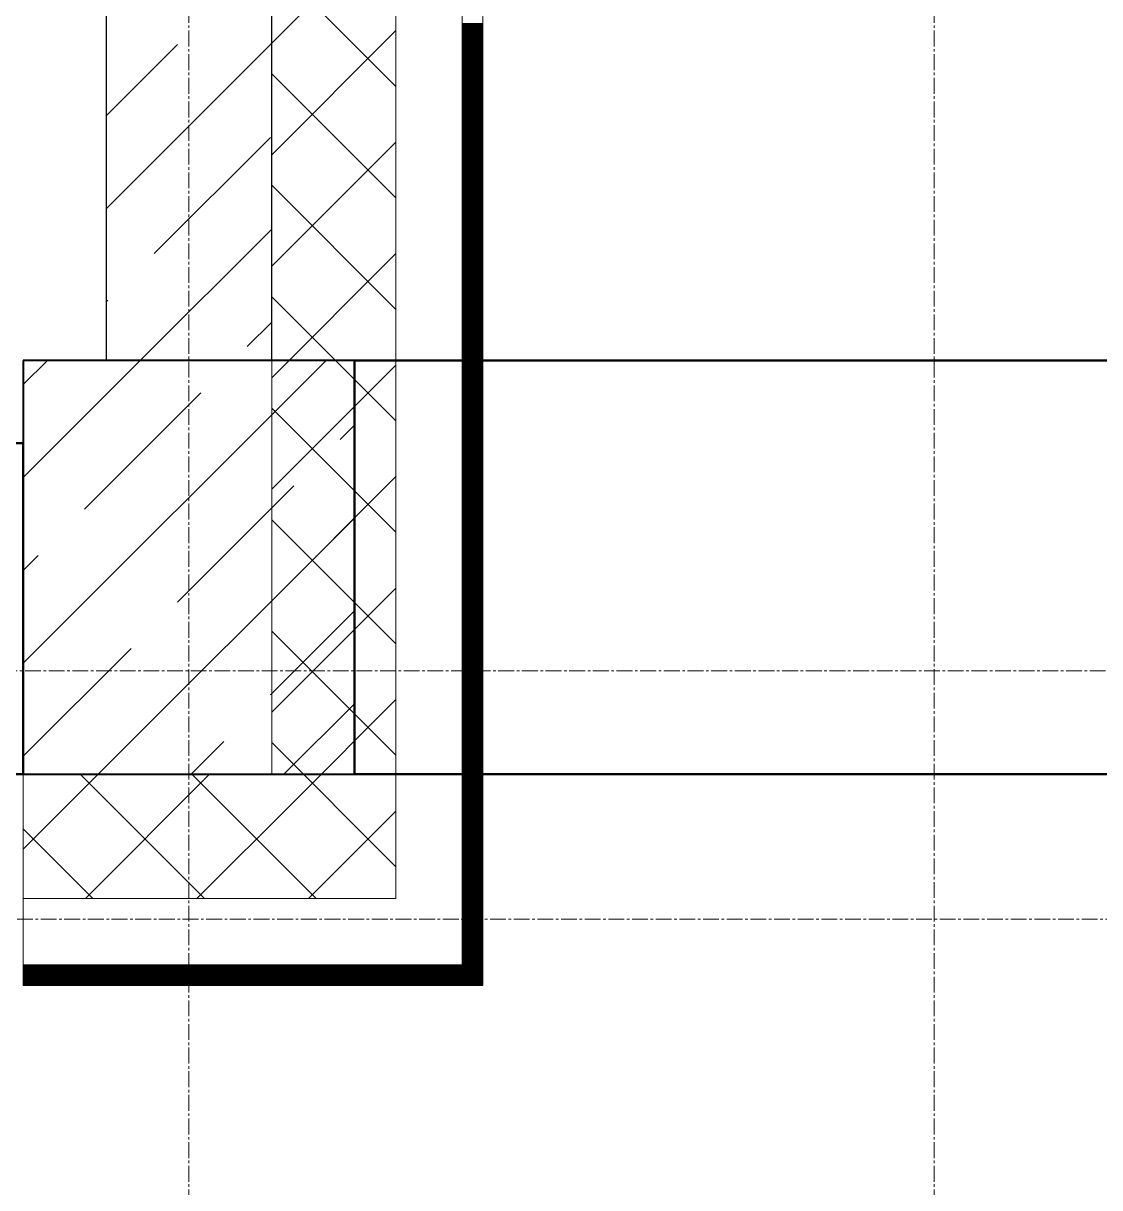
# Model space of a CAD drawing. Header units: millimetres. Extents: x -24360 to 609566, y -391049 to 148426.
# Drawn here: x 27400 to 28700, y 68076 to 69482 of the extents above; entities that cross this region are included whole.
import ezdxf

# ---------------------------------------------------------------- set-up
doc = ezdxf.new("R2010")
doc.units = ezdxf.units.MM
doc.linetypes.add('CENTER2', pattern=[28.575, 19.05, -3.175, 3.175, -3.175])
doc.linetypes.add('HIDDEN2', pattern=[4.7625, 3.175, -1.5875])
for name, color, linetype, lineweight in [('АР_Колонны', 70, 'Continuous', 30), ('АР_Стены ЖБ', 7, 'Continuous', 30), ('АР_Тонкая', 254, 'Continuous', 5), ('АР_Утеплитель', 31, 'Continuous', 0), ('АР_Штриховка', 8, 'Continuous', 0)]:
    doc.layers.add(name, color=color, linetype=linetype, lineweight=lineweight)
doc.layers.add('АР_Оси_РД_100', color=7, linetype='Continuous', lineweight=0, true_color=0x525252)
doc.layers.add('РД_Оси_100', color=7, linetype='Continuous', lineweight=0, true_color=0x525252)
doc.layers.add('КР_Балки-0.5', color=60, linetype='Continuous', lineweight=50, plot=False)

# ---------------------------------------------------------------- blocks, each defined once
blk = doc.blocks.new('СОШ_2200_АР_ОСИ_М100_28.05.24')
at = {"layer": 'АР_Оси_РД_100', "linetype": 'CENTER2'}
blk.add_line((27600, -6155), (27600, 139938.679), dxfattribs=at)
for points in [[(28500, -6155), (28500, 139938.679)], [(95715.503, 68700), (-5454.958, 68700), (-5954.958, 68850)], [(78274.959, 68400), (-5454.958, 68400), (-5954.958, 68250)]]:
    blk.add_lwpolyline(points, dxfattribs=at)

msp = doc.modelspace()

# ---------------------------------------------------------------- linework, layer by layer
at = {"layer": 'АР_Колонны', "color": 18, "linetype": 'HIDDEN2', "lineweight": 25, "true_color": 0x000000}
for p, q in [((27400, 69075), (27800, 69075)), ((27400, 68575), (27400, 69075)), ((27800, 69075), (27800, 68575)), ((27800, 68575), (27400, 68575))]:
    msp.add_line(p, q, dxfattribs=at)
at = {"layer": 'АР_Колонны', "color": 18, "linetype": 'Continuous', "lineweight": 30, "true_color": 0x000000}
for p, q in [((27800, 69075), (27400, 69075)), ((27400, 69075), (27400, 68575)), ((27800, 68575), (27800, 69075)), ((27400, 68575), (27800, 68575))]:
    msp.add_line(p, q, dxfattribs=at)
at = {"layer": 'АР_Стены ЖБ', "color": 18, "linetype": 'Continuous', "lineweight": 30, "true_color": 0x000000}
for p, q in [((27500, 72700), (27500, 69075)), ((27700, 69075), (27700, 72700)), ((27500, 69075), (27700, 69075))]:
    msp.add_line(p, q, dxfattribs=at)
at = {"layer": 'АР_Стены ЖБ', "color": 18, "linetype": 'Continuous', "lineweight": 40, "true_color": 0x000000}
for p, q in [((27800, 69075), (27400, 69075)), ((27400, 69075), (27400, 68575)), ((27800, 68575), (27800, 69075)), ((27400, 68575), (27800, 68575))]:
    msp.add_line(p, q, dxfattribs=at)
at = {"layer": 'АР_Тонкая', "color": 18, "linetype": 'Continuous', "lineweight": 5, "true_color": 0x000000}
for p, q in [((27850, 70950), (27850, 68425)), ((27930, 68345), (27930, 70870)), ((27930, 70870), (27930, 68345)), ((27955, 68320), (27955, 70845)), ((27850, 68425), (27400, 68425)), ((27400, 68425), (27400, 68345)), ((27400, 68345), (27930, 68345)), ((27930, 68345), (27400, 68345)), ((27400, 68345), (27400, 68320)), ((27400, 68320), (27955, 68320))]:
    msp.add_line(p, q, dxfattribs=at)
at = {"layer": 'АР_Утеплитель', "color": 18, "linetype": 'Continuous', "lineweight": 0, "true_color": 0x000000}
for p, q in [((27700, 71100), (27700, 68575)), ((27850, 68425), (27850, 70950)), ((27700, 68575), (27400, 68575)), ((27400, 68575), (27400, 68425)), ((27400, 68425), (27850, 68425))]:
    msp.add_line(p, q, dxfattribs=at)
at = {"layer": 'АР_Штриховка', "color": 18, "linetype": 'Continuous', "lineweight": 0, "true_color": 0x000000}
for p, q in [((27700, 69458.191), (27850, 69608.191)), ((27850, 69406.174), (27700, 69556.174)), ((27930, 69482), (27955, 69482)), ((27930, 69481), (27955, 69481)), ((27700, 69323.487), (27850, 69473.487)), ((27930, 69480), (27955, 69480)), ((27930, 69479), (27955, 69479)), ((27930, 69478), (27955, 69478)), ((27930, 69477), (27955, 69477)), ((27930, 69476), (27955, 69476)), ((27930, 69475), (27955, 69475)), ((27930, 69474), (27955, 69474)), ((27930, 69473), (27955, 69473)), ((27930, 69472), (27955, 69472)), ((27930, 69471), (27955, 69471)), ((27930, 69470), (27955, 69470)), ((27930, 69469), (27955, 69469)), ((27930, 69468), (27955, 69468)), ((27930, 69467), (27955, 69467)), ((27930, 69466), (27955, 69466)), ((27930, 69465), (27955, 69465)), ((27930, 69464), (27955, 69464)), ((27930, 69463), (27955, 69463)), ((27930, 69462), (27955, 69462)), ((27930, 69461), (27955, 69461)), ((27930, 69460), (27955, 69460)), ((27930, 69459), (27955, 69459)), ((27930, 69458), (27955, 69458)), ((27930, 69457), (27955, 69457)), ((27930, 69456), (27955, 69456)), ((27930, 69455), (27955, 69455)), ((27930, 69454), (27955, 69454)), ((27930, 69453), (27955, 69453)), ((27930, 69452), (27955, 69452)), ((27930, 69451), (27955, 69451)), ((27930, 69450), (27955, 69450)), ((27930, 69449), (27955, 69449)), ((27930, 69448), (27955, 69448)), ((27930, 69447), (27955, 69447)), ((27930, 69446), (27955, 69446)), ((27930, 69445), (27955, 69445)), ((27930, 69444), (27955, 69444)), ((27930, 69443), (27955, 69443)), ((27930, 69442), (27955, 69442)), ((27930, 69441), (27955, 69441)), ((27930, 69440), (27955, 69440)), ((27930, 69439), (27955, 69439)), ((27930, 69438), (27955, 69438)), ((27930, 69437), (27955, 69437)), ((27930, 69436), (27955, 69436)), ((27930, 69435), (27955, 69435)), ((27930, 69434), (27955, 69434)), ((27930, 69433), (27955, 69433)), ((27930, 69432), (27955, 69432)), ((27930, 69431), (27955, 69431)), ((27930, 69430), (27955, 69430)), ((27930, 69429), (27955, 69429)), ((27930, 69428), (27955, 69428)), ((27930, 69427), (27955, 69427)), ((27930, 69426), (27955, 69426)), ((27930, 69425), (27955, 69425)), ((27850, 69271.47), (27700, 69421.47)), ((27930, 69424), (27955, 69424)), ((27930, 69423), (27955, 69423)), ((27930, 69422), (27955, 69422)), ((27930, 69421), (27955, 69421)), ((27930, 69420), (27955, 69420)), ((27930, 69419), (27955, 69419)), ((27930, 69418), (27955, 69418)), ((27930, 69417), (27955, 69417)), ((27930, 69416), (27955, 69416)), ((27930, 69415), (27955, 69415)), ((27930, 69414), (27955, 69414)), ((27930, 69413), (27955, 69413)), ((27930, 69412), (27955, 69412)), ((27930, 69411), (27955, 69411)), ((27930, 69410), (27955, 69410)), ((27930, 69409), (27955, 69409)), ((27930, 69408), (27955, 69408)), ((27930, 69407), (27955, 69407)), ((27930, 69406), (27955, 69406)), ((27930, 69405), (27955, 69405)), ((27930, 69404), (27955, 69404)), ((27930, 69403), (27955, 69403)), ((27930, 69402), (27955, 69402)), ((27930, 69401), (27955, 69401)), ((27930, 69400), (27955, 69400)), ((27930, 69399), (27955, 69399)), ((27930, 69398), (27955, 69398)), ((27930, 69397), (27955, 69397)), ((27930, 69396), (27955, 69396)), ((27930, 69395), (27955, 69395)), ((27930, 69394), (27955, 69394)), ((27930, 69393), (27955, 69393)), ((27930, 69392), (27955, 69392)), ((27930, 69391), (27955, 69391)), ((27930, 69390), (27955, 69390)), ((27930, 69389), (27955, 69389)), ((27930, 69388), (27955, 69388)), ((27930, 69387), (27955, 69387)), ((27930, 69386), (27955, 69386)), ((27930, 69385), (27955, 69385)), ((27930, 69384), (27955, 69384)), ((27930, 69383), (27955, 69383)), ((27930, 69382), (27955, 69382)), ((27930, 69381), (27955, 69381)), ((27930, 69380), (27955, 69380)), ((27930, 69379), (27955, 69379)), ((27930, 69378), (27955, 69378)), ((27930, 69377), (27955, 69377)), ((27930, 69376), (27955, 69376)), ((27930, 69375), (27955, 69375)), ((27930, 69374), (27955, 69374)), ((27930, 69373), (27955, 69373)), ((27930, 69372), (27955, 69372)), ((27930, 69371), (27955, 69371)), ((27930, 69370), (27955, 69370)), ((27930, 69369), (27955, 69369)), ((27930, 69368), (27955, 69368)), ((27930, 69367), (27955, 69367)), ((27930, 69366), (27955, 69366)), ((27930, 69365), (27955, 69365)), ((27930, 69364), (27955, 69364)), ((27930, 69363), (27955, 69363)), ((27930, 69362), (27955, 69362)), ((27930, 69361), (27955, 69361)), ((27930, 69360), (27955, 69360)), ((27930, 69359), (27955, 69359)), ((27930, 69358), (27955, 69358)), ((27930, 69357), (27955, 69357)), ((27930, 69356), (27955, 69356)), ((27930, 69355), (27955, 69355)), ((27930, 69354), (27955, 69354)), ((27930, 69353), (27955, 69353)), ((27930, 69352), (27955, 69352)), ((27930, 69351), (27955, 69351)), ((27930, 69350), (27955, 69350)), ((27930, 69349), (27955, 69349)), ((27930, 69348), (27955, 69348)), ((27930, 69347), (27955, 69347)), ((27930, 69346), (27955, 69346)), ((27930, 69345), (27955, 69345)), ((27930, 69344), (27955, 69344)), ((27930, 69343), (27955, 69343)), ((27930, 69342), (27955, 69342)), ((27930, 69341), (27955, 69341)), ((27930, 69340), (27955, 69340)), ((27700, 69188.783), (27850, 69338.783)), ((27930, 69339), (27955, 69339)), ((27930, 69338), (27955, 69338)), ((27930, 69337), (27955, 69337)), ((27930, 69336), (27955, 69336)), ((27930, 69335), (27955, 69335)), ((27930, 69334), (27955, 69334)), ((27930, 69333), (27955, 69333)), ((27930, 69332), (27955, 69332)), ((27930, 69331), (27955, 69331)), ((27930, 69330), (27955, 69330)), ((27930, 69329), (27955, 69329)), ((27930, 69328), (27955, 69328)), ((27930, 69327), (27955, 69327)), ((27930, 69326), (27955, 69326)), ((27930, 69325), (27955, 69325)), ((27930, 69324), (27955, 69324)), ((27930, 69323), (27955, 69323)), ((27930, 69322), (27955, 69322)), ((27930, 69321), (27955, 69321)), ((27930, 69320), (27955, 69320)), ((27930, 69319), (27955, 69319)), ((27930, 69318), (27955, 69318)), ((27930, 69317), (27955, 69317)), ((27930, 69316), (27955, 69316)), ((27930, 69315), (27955, 69315)), ((27930, 69314), (27955, 69314)), ((27930, 69313), (27955, 69313)), ((27930, 69312), (27955, 69312)), ((27930, 69311), (27955, 69311)), ((27930, 69310), (27955, 69310)), ((27930, 69309), (27955, 69309)), ((27930, 69308), (27955, 69308)), ((27930, 69307), (27955, 69307)), ((27930, 69306), (27955, 69306)), ((27930, 69305), (27955, 69305)), ((27930, 69304), (27955, 69304)), ((27930, 69303), (27955, 69303)), ((27930, 69302), (27955, 69302)), ((27930, 69301), (27955, 69301)), ((27930, 69300), (27955, 69300)), ((27930, 69299), (27955, 69299)), ((27930, 69298), (27955, 69298)), ((27850, 69136.766), (27700, 69286.766)), ((27930, 69297), (27955, 69297)), ((27930, 69296), (27955, 69296)), ((27930, 69295), (27955, 69295)), ((27930, 69294), (27955, 69294)), ((27930, 69293), (27955, 69293)), ((27930, 69292), (27955, 69292)), ((27930, 69291), (27955, 69291)), ((27930, 69290), (27955, 69290)), ((27930, 69289), (27955, 69289)), ((27930, 69288), (27955, 69288)), ((27930, 69287), (27955, 69287)), ((27930, 69286), (27955, 69286)), ((27930, 69285), (27955, 69285)), ((27930, 69284), (27955, 69284)), ((27930, 69283), (27955, 69283)), ((27930, 69282), (27955, 69282)), ((27930, 69281), (27955, 69281)), ((27930, 69280), (27955, 69280)), ((27930, 69279), (27955, 69279)), ((27930, 69278), (27955, 69278)), ((27930, 69277), (27955, 69277)), ((27930, 69276), (27955, 69276)), ((27930, 69275), (27955, 69275)), ((27930, 69274), (27955, 69274)), ((27930, 69273), (27955, 69273)), ((27930, 69272), (27955, 69272)), ((27930, 69271), (27955, 69271)), ((27930, 69270), (27955, 69270)), ((27930, 69269), (27955, 69269)), ((27930, 69268), (27955, 69268)), ((27930, 69267), (27955, 69267)), ((27930, 69266), (27955, 69266)), ((27930, 69265), (27955, 69265)), ((27930, 69264), (27955, 69264)), ((27930, 69263), (27955, 69263)), ((27930, 69262), (27955, 69262)), ((27930, 69261), (27955, 69261)), ((27930, 69260), (27955, 69260)), ((27930, 69259), (27955, 69259)), ((27930, 69258), (27955, 69258)), ((27930, 69257), (27955, 69257)), ((27930, 69256), (27955, 69256)), ((27930, 69255), (27955, 69255)), ((27930, 69254), (27955, 69254)), ((27930, 69253), (27955, 69253)), ((27930, 69252), (27955, 69252)), ((27930, 69251), (27955, 69251)), ((27930, 69250), (27955, 69250)), ((27930, 69249), (27955, 69249)), ((27930, 69248), (27955, 69248)), ((27930, 69247), (27955, 69247)), ((27930, 69246), (27955, 69246)), ((27930, 69245), (27955, 69245)), ((27930, 69244), (27955, 69244)), ((27930, 69243), (27955, 69243)), ((27930, 69242), (27955, 69242)), ((27930, 69241), (27955, 69241)), ((27930, 69240), (27955, 69240)), ((27930, 69239), (27955, 69239)), ((27930, 69238), (27955, 69238)), ((27930, 69237), (27955, 69237)), ((27930, 69236), (27955, 69236)), ((27930, 69235), (27955, 69235)), ((27930, 69234), (27955, 69234)), ((27930, 69233), (27955, 69233)), ((27930, 69232), (27955, 69232)), ((27930, 69231), (27955, 69231)), ((27930, 69230), (27955, 69230)), ((27930, 69229), (27955, 69229)), ((27930, 69228), (27955, 69228)), ((27930, 69227), (27955, 69227)), ((27930, 69226), (27955, 69226)), ((27930, 69225), (27955, 69225)), ((27930, 69224), (27955, 69224)), ((27930, 69223), (27955, 69223)), ((27930, 69222), (27955, 69222)), ((27930, 69221), (27955, 69221)), ((27930, 69220), (27955, 69220)), ((27930, 69219), (27955, 69219)), ((27930, 69218), (27955, 69218)), ((27930, 69217), (27955, 69217)), ((27930, 69216), (27955, 69216)), ((27930, 69215), (27955, 69215)), ((27930, 69214), (27955, 69214)), ((27700, 69054.079), (27850, 69204.079)), ((27930, 69213), (27955, 69213)), ((27930, 69212), (27955, 69212)), ((27930, 69211), (27955, 69211)), ((27930, 69210), (27955, 69210)), ((27930, 69209), (27955, 69209)), ((27930, 69208), (27955, 69208)), ((27930, 69207), (27955, 69207)), ((27930, 69206), (27955, 69206)), ((27930, 69205), (27955, 69205)), ((27930, 69204), (27955, 69204)), ((27930, 69203), (27955, 69203)), ((27930, 69202), (27955, 69202)), ((27930, 69201), (27955, 69201)), ((27930, 69200), (27955, 69200)), ((27930, 69199), (27955, 69199)), ((27930, 69198), (27955, 69198)), ((27930, 69197), (27955, 69197)), ((27930, 69196), (27955, 69196)), ((27930, 69195), (27955, 69195)), ((27930, 69194), (27955, 69194)), ((27930, 69193), (27955, 69193)), ((27930, 69192), (27955, 69192)), ((27930, 69191), (27955, 69191)), ((27930, 69190), (27955, 69190)), ((27930, 69189), (27955, 69189)), ((27930, 69188), (27955, 69188)), ((27930, 69187), (27955, 69187)), ((27930, 69186), (27955, 69186)), ((27930, 69185), (27955, 69185)), ((27930, 69184), (27955, 69184)), ((27930, 69183), (27955, 69183)), ((27930, 69182), (27955, 69182)), ((27930, 69181), (27955, 69181)), ((27930, 69180), (27955, 69180)), ((27930, 69179), (27955, 69179)), ((27930, 69178), (27955, 69178)), ((27930, 69177), (27955, 69177)), ((27930, 69176), (27955, 69176)), ((27930, 69175), (27955, 69175)), ((27930, 69174), (27955, 69174)), ((27930, 69173), (27955, 69173)), ((27930, 69172), (27955, 69172)), ((27930, 69171), (27955, 69171)), ((27930, 69170), (27955, 69170)), ((27930, 69169), (27955, 69169)), ((27930, 69168), (27955, 69168)), ((27930, 69167), (27955, 69167)), ((27930, 69166), (27955, 69166)), ((27930, 69165), (27955, 69165)), ((27930, 69164), (27955, 69164)), ((27930, 69163), (27955, 69163)), ((27930, 69162), (27955, 69162)), ((27930, 69161), (27955, 69161)), ((27930, 69160), (27955, 69160)), ((27930, 69159), (27955, 69159)), ((27930, 69158), (27955, 69158)), ((27850, 69002.062), (27700, 69152.062)), ((27930, 69157), (27955, 69157)), ((27930, 69156), (27955, 69156)), ((27930, 69155), (27955, 69155)), ((27930, 69154), (27955, 69154)), ((27930, 69153), (27955, 69153)), ((27930, 69152), (27955, 69152)), ((27930, 69151), (27955, 69151)), ((27930, 69150), (27955, 69150)), ((27930, 69149), (27955, 69149)), ((27930, 69148), (27955, 69148)), ((27930, 69147), (27955, 69147)), ((27930, 69146), (27955, 69146)), ((27930, 69145), (27955, 69145)), ((27930, 69144), (27955, 69144)), ((27930, 69143), (27955, 69143)), ((27930, 69142), (27955, 69142)), ((27930, 69141), (27955, 69141)), ((27930, 69140), (27955, 69140)), ((27930, 69139), (27955, 69139)), ((27930, 69138), (27955, 69138)), ((27930, 69137), (27955, 69137)), ((27930, 69136), (27955, 69136)), ((27930, 69135), (27955, 69135)), ((27930, 69134), (27955, 69134)), ((27930, 69133), (27955, 69133)), ((27930, 69132), (27955, 69132)), ((27930, 69131), (27955, 69131)), ((27930, 69130), (27955, 69130)), ((27930, 69129), (27955, 69129)), ((27930, 69128), (27955, 69128)), ((27930, 69127), (27955, 69127)), ((27930, 69126), (27955, 69126)), ((27930, 69125), (27955, 69125)), ((27930, 69124), (27955, 69124)), ((27930, 69123), (27955, 69123)), ((27930, 69122), (27955, 69122)), ((27930, 69121), (27955, 69121)), ((27930, 69120), (27955, 69120)), ((27930, 69119), (27955, 69119)), ((27930, 69118), (27955, 69118)), ((27930, 69117), (27955, 69117)), ((27930, 69116), (27955, 69116)), ((27930, 69115), (27955, 69115)), ((27930, 69114), (27955, 69114)), ((27930, 69113), (27955, 69113)), ((27930, 69112), (27955, 69112)), ((27930, 69111), (27955, 69111)), ((27930, 69110), (27955, 69110)), ((27930, 69109), (27955, 69109)), ((27930, 69108), (27955, 69108)), ((27930, 69107), (27955, 69107)), ((27930, 69106), (27955, 69106)), ((27930, 69105), (27955, 69105)), ((27930, 69104), (27955, 69104)), ((27930, 69103), (27955, 69103)), ((27930, 69102), (27955, 69102)), ((27930, 69101), (27955, 69101)), ((27930, 69100), (27955, 69100)), ((27930, 69099), (27955, 69099)), ((27930, 69098), (27955, 69098)), ((27930, 69097), (27955, 69097)), ((27930, 69096), (27955, 69096)), ((27930, 69095), (27955, 69095)), ((27930, 69094), (27955, 69094)), ((27930, 69093), (27955, 69093)), ((27930, 69092), (27955, 69092)), ((27930, 69091), (27955, 69091)), ((27930, 69090), (27955, 69090)), ((27930, 69089), (27955, 69089)), ((27930, 69088), (27955, 69088)), ((27930, 69087), (27955, 69087)), ((27930, 69086), (27955, 69086)), ((27930, 69085), (27955, 69085)), ((27930, 69084), (27955, 69084)), ((27930, 69083), (27955, 69083)), ((27930, 69082), (27955, 69082)), ((27930, 69081), (27955, 69081)), ((27930, 69080), (27955, 69080)), ((27930, 69079), (27955, 69079)), ((27930, 69078), (27955, 69078)), ((27930, 69077), (27955, 69077)), ((27930, 69076), (27955, 69076)), ((27930, 69075), (27955, 69075)), ((27930, 69074), (27955, 69074)), ((27930, 69073), (27955, 69073)), ((27700, 68919.376), (27850, 69069.376)), ((27930, 69072), (27955, 69072)), ((27930, 69071), (27955, 69071)), ((27930, 69070), (27955, 69070)), ((27930, 69069), (27955, 69069)), ((27930, 69068), (27955, 69068)), ((27930, 69067), (27955, 69067)), ((27930, 69066), (27955, 69066)), ((27930, 69065), (27955, 69065)), ((27930, 69064), (27955, 69064)), ((27930, 69063), (27955, 69063)), ((27930, 69062), (27955, 69062)), ((27930, 69061), (27955, 69061)), ((27930, 69060), (27955, 69060)), ((27930, 69059), (27955, 69059)), ((27930, 69058), (27955, 69058)), ((27930, 69057), (27955, 69057)), ((27930, 69056), (27955, 69056)), ((27930, 69055), (27955, 69055)), ((27930, 69054), (27955, 69054)), ((27930, 69053), (27955, 69053)), ((27930, 69052), (27955, 69052)), ((27930, 69051), (27955, 69051)), ((27930, 69050), (27955, 69050)), ((27930, 69049), (27955, 69049)), ((27930, 69048), (27955, 69048)), ((27930, 69047), (27955, 69047)), ((27930, 69046), (27955, 69046)), ((27930, 69045), (27955, 69045)), ((27930, 69044), (27955, 69044)), ((27930, 69043), (27955, 69043)), ((27930, 69042), (27955, 69042)), ((27930, 69041), (27955, 69041)), ((27930, 69040), (27955, 69040)), ((27930, 69039), (27955, 69039)), ((27930, 69038), (27955, 69038)), ((27930, 69037), (27955, 69037)), ((27930, 69036), (27955, 69036)), ((27930, 69035), (27955, 69035)), ((27930, 69034), (27955, 69034)), ((27930, 69033), (27955, 69033)), ((27930, 69032), (27955, 69032)), ((27930, 69031), (27955, 69031)), ((27850, 68867.358), (27700, 69017.358)), ((27930, 69030), (27955, 69030)), ((27930, 69029), (27955, 69029)), ((27930, 69028), (27955, 69028)), ((27930, 69027), (27955, 69027)), ((27930, 69026), (27955, 69026)), ((27930, 69025), (27955, 69025)), ((27930, 69024), (27955, 69024)), ((27930, 69023), (27955, 69023)), ((27930, 69022), (27955, 69022)), ((27930, 69021), (27955, 69021)), ((27930, 69020), (27955, 69020)), ((27930, 69019), (27955, 69019)), ((27930, 69018), (27955, 69018)), ((27930, 69017), (27955, 69017)), ((27930, 69016), (27955, 69016)), ((27930, 69015), (27955, 69015)), ((27930, 69014), (27955, 69014)), ((27930, 69013), (27955, 69013)), ((27930, 69012), (27955, 69012)), ((27930, 69011), (27955, 69011)), ((27930, 69010), (27955, 69010)), ((27930, 69009), (27955, 69009)), ((27930, 69008), (27955, 69008)), ((27930, 69007), (27955, 69007)), ((27930, 69006), (27955, 69006)), ((27930, 69005), (27955, 69005)), ((27930, 69004), (27955, 69004)), ((27930, 69003), (27955, 69003)), ((27930, 69002), (27955, 69002)), ((27930, 69001), (27955, 69001)), ((27930, 69000), (27955, 69000)), ((27930, 68999), (27955, 68999)), ((27930, 68998), (27955, 68998)), ((27930, 68997), (27955, 68997)), ((27930, 68996), (27955, 68996)), ((27930, 68995), (27955, 68995)), ((27930, 68994), (27955, 68994)), ((27930, 68993), (27955, 68993)), ((27930, 68992), (27955, 68992)), ((27930, 68991), (27955, 68991)), ((27930, 68990), (27955, 68990)), ((27930, 68989), (27955, 68989)), ((27930, 68988), (27955, 68988)), ((27930, 68987), (27955, 68987)), ((27930, 68986), (27955, 68986)), ((27930, 68985), (27955, 68985)), ((27930, 68984), (27955, 68984)), ((27930, 68983), (27955, 68983)), ((27930, 68982), (27955, 68982)), ((27930, 68981), (27955, 68981)), ((27930, 68980), (27955, 68980)), ((27930, 68979), (27955, 68979)), ((27930, 68978), (27955, 68978)), ((27930, 68977), (27955, 68977)), ((27930, 68976), (27955, 68976)), ((27930, 68975), (27955, 68975)), ((27930, 68974), (27955, 68974)), ((27930, 68973), (27955, 68973)), ((27930, 68972), (27955, 68972)), ((27930, 68971), (27955, 68971)), ((27930, 68970), (27955, 68970)), ((27930, 68969), (27955, 68969)), ((27930, 68968), (27955, 68968)), ((27930, 68967), (27955, 68967)), ((27930, 68966), (27955, 68966)), ((27930, 68965), (27955, 68965)), ((27930, 68964), (27955, 68964)), ((27930, 68963), (27955, 68963)), ((27930, 68962), (27955, 68962)), ((27930, 68961), (27955, 68961)), ((27930, 68960), (27955, 68960)), ((27930, 68959), (27955, 68959)), ((27930, 68958), (27955, 68958)), ((27930, 68957), (27955, 68957)), ((27930, 68956), (27955, 68956)), ((27930, 68955), (27955, 68955)), ((27930, 68954), (27955, 68954)), ((27930, 68953), (27955, 68953)), ((27930, 68952), (27955, 68952)), ((27930, 68951), (27955, 68951)), ((27930, 68950), (27955, 68950)), ((27930, 68949), (27955, 68949)), ((27930, 68948), (27955, 68948)), ((27930, 68947), (27955, 68947)), ((27700, 68784.672), (27850, 68934.672)), ((27930, 68946), (27955, 68946)), ((27930, 68945), (27955, 68945)), ((27930, 68944), (27955, 68944)), ((27930, 68943), (27955, 68943)), ((27930, 68942), (27955, 68942)), ((27930, 68941), (27955, 68941)), ((27930, 68940), (27955, 68940)), ((27930, 68939), (27955, 68939)), ((27930, 68938), (27955, 68938)), ((27930, 68937), (27955, 68937)), ((27930, 68936), (27955, 68936)), ((27930, 68935), (27955, 68935)), ((27930, 68934), (27955, 68934)), ((27930, 68933), (27955, 68933)), ((27930, 68932), (27955, 68932)), ((27930, 68931), (27955, 68931)), ((27930, 68930), (27955, 68930)), ((27930, 68929), (27955, 68929)), ((27930, 68928), (27955, 68928)), ((27930, 68927), (27955, 68927)), ((27930, 68926), (27955, 68926)), ((27930, 68925), (27955, 68925)), ((27930, 68924), (27955, 68924)), ((27930, 68923), (27955, 68923)), ((27930, 68922), (27955, 68922)), ((27930, 68921), (27955, 68921)), ((27930, 68920), (27955, 68920)), ((27930, 68919), (27955, 68919)), ((27930, 68918), (27955, 68918)), ((27930, 68917), (27955, 68917)), ((27930, 68916), (27955, 68916)), ((27930, 68915), (27955, 68915)), ((27930, 68914), (27955, 68914)), ((27930, 68913), (27955, 68913)), ((27930, 68912), (27955, 68912)), ((27930, 68911), (27955, 68911)), ((27930, 68910), (27955, 68910)), ((27930, 68909), (27955, 68909)), ((27930, 68908), (27955, 68908)), ((27930, 68907), (27955, 68907)), ((27930, 68906), (27955, 68906)), ((27930, 68905), (27955, 68905)), ((27930, 68904), (27955, 68904)), ((27930, 68903), (27955, 68903)), ((27930, 68902), (27955, 68902)), ((27930, 68901), (27955, 68901)), ((27930, 68900), (27955, 68900)), ((27930, 68899), (27955, 68899)), ((27930, 68898), (27955, 68898)), ((27930, 68897), (27955, 68897)), ((27930, 68896), (27955, 68896)), ((27930, 68895), (27955, 68895)), ((27930, 68894), (27955, 68894)), ((27930, 68893), (27955, 68893)), ((27930, 68892), (27955, 68892)), ((27930, 68891), (27955, 68891)), ((27930, 68890), (27955, 68890)), ((27850, 68732.655), (27700, 68882.655)), ((27930, 68889), (27955, 68889)), ((27930, 68888), (27955, 68888)), ((27930, 68887), (27955, 68887)), ((27930, 68886), (27955, 68886)), ((27930, 68885), (27955, 68885)), ((27930, 68884), (27955, 68884)), ((27930, 68883), (27955, 68883)), ((27930, 68882), (27955, 68882)), ((27930, 68881), (27955, 68881)), ((27930, 68880), (27955, 68880)), ((27930, 68879), (27955, 68879)), ((27930, 68878), (27955, 68878)), ((27930, 68877), (27955, 68877)), ((27930, 68876), (27955, 68876)), ((27930, 68875), (27955, 68875)), ((27930, 68874), (27955, 68874)), ((27930, 68873), (27955, 68873)), ((27930, 68872), (27955, 68872)), ((27930, 68871), (27955, 68871)), ((27930, 68870), (27955, 68870)), ((27930, 68869), (27955, 68869)), ((27930, 68868), (27955, 68868)), ((27930, 68867), (27955, 68867)), ((27930, 68866), (27955, 68866)), ((27930, 68865), (27955, 68865)), ((27930, 68864), (27955, 68864)), ((27930, 68863), (27955, 68863)), ((27930, 68862), (27955, 68862)), ((27930, 68861), (27955, 68861)), ((27930, 68860), (27955, 68860)), ((27930, 68859), (27955, 68859)), ((27930, 68858), (27955, 68858)), ((27930, 68857), (27955, 68857)), ((27930, 68856), (27955, 68856)), ((27930, 68855), (27955, 68855)), ((27930, 68854), (27955, 68854)), ((27930, 68853), (27955, 68853)), ((27930, 68852), (27955, 68852)), ((27930, 68851), (27955, 68851)), ((27930, 68850), (27955, 68850)), ((27930, 68849), (27955, 68849)), ((27930, 68848), (27955, 68848)), ((27930, 68847), (27955, 68847)), ((27930, 68846), (27955, 68846)), ((27930, 68845), (27955, 68845)), ((27930, 68844), (27955, 68844)), ((27930, 68843), (27955, 68843)), ((27930, 68842), (27955, 68842)), ((27930, 68841), (27955, 68841)), ((27930, 68840), (27955, 68840)), ((27930, 68839), (27955, 68839)), ((27930, 68838), (27955, 68838)), ((27930, 68837), (27955, 68837)), ((27930, 68836), (27955, 68836)), ((27930, 68835), (27955, 68835)), ((27930, 68834), (27955, 68834)), ((27930, 68833), (27955, 68833)), ((27930, 68832), (27955, 68832)), ((27930, 68831), (27955, 68831)), ((27930, 68830), (27955, 68830)), ((27930, 68829), (27955, 68829)), ((27930, 68828), (27955, 68828)), ((27930, 68827), (27955, 68827)), ((27930, 68826), (27955, 68826)), ((27930, 68825), (27955, 68825)), ((27930, 68824), (27955, 68824)), ((27930, 68823), (27955, 68823)), ((27930, 68822), (27955, 68822)), ((27930, 68821), (27955, 68821)), ((27930, 68820), (27955, 68820)), ((27930, 68819), (27955, 68819)), ((27930, 68818), (27955, 68818)), ((27930, 68817), (27955, 68817)), ((27930, 68816), (27955, 68816)), ((27930, 68815), (27955, 68815)), ((27930, 68814), (27955, 68814)), ((27930, 68813), (27955, 68813)), ((27930, 68812), (27955, 68812)), ((27930, 68811), (27955, 68811)), ((27930, 68810), (27955, 68810)), ((27930, 68809), (27955, 68809)), ((27930, 68808), (27955, 68808)), ((27930, 68807), (27955, 68807)), ((27930, 68806), (27955, 68806)), ((27700, 68649.968), (27850, 68799.968)), ((27930, 68805), (27955, 68805)), ((27930, 68804), (27955, 68804)), ((27930, 68803), (27955, 68803)), ((27930, 68802), (27955, 68802)), ((27930, 68801), (27955, 68801)), ((27930, 68800), (27955, 68800)), ((27930, 68799), (27955, 68799)), ((27930, 68798), (27955, 68798)), ((27930, 68797), (27955, 68797)), ((27930, 68796), (27955, 68796)), ((27930, 68795), (27955, 68795)), ((27930, 68794), (27955, 68794)), ((27930, 68793), (27955, 68793)), ((27930, 68792), (27955, 68792)), ((27930, 68791), (27955, 68791)), ((27930, 68790), (27955, 68790)), ((27930, 68789), (27955, 68789)), ((27930, 68788), (27955, 68788)), ((27930, 68787), (27955, 68787)), ((27930, 68786), (27955, 68786)), ((27930, 68785), (27955, 68785)), ((27930, 68784), (27955, 68784)), ((27930, 68783), (27955, 68783)), ((27930, 68782), (27955, 68782)), ((27930, 68781), (27955, 68781)), ((27930, 68780), (27955, 68780)), ((27930, 68779), (27955, 68779)), ((27930, 68778), (27955, 68778)), ((27930, 68777), (27955, 68777)), ((27930, 68776), (27955, 68776)), ((27930, 68775), (27955, 68775)), ((27930, 68774), (27955, 68774)), ((27930, 68773), (27955, 68773)), ((27930, 68772), (27955, 68772)), ((27930, 68771), (27955, 68771)), ((27930, 68770), (27955, 68770)), ((27930, 68769), (27955, 68769)), ((27930, 68768), (27955, 68768)), ((27930, 68767), (27955, 68767)), ((27930, 68766), (27955, 68766)), ((27930, 68765), (27955, 68765)), ((27930, 68764), (27955, 68764)), ((27930, 68763), (27955, 68763)), ((27930, 68762), (27955, 68762)), ((27930, 68761), (27955, 68761)), ((27930, 68760), (27955, 68760)), ((27930, 68759), (27955, 68759)), ((27930, 68758), (27955, 68758)), ((27930, 68757), (27955, 68757)), ((27930, 68756), (27955, 68756)), ((27930, 68755), (27955, 68755)), ((27930, 68754), (27955, 68754)), ((27930, 68753), (27955, 68753)), ((27930, 68752), (27955, 68752)), ((27930, 68751), (27955, 68751)), ((27930, 68750), (27955, 68750)), ((27850, 68597.951), (27700, 68747.951)), ((27930, 68749), (27955, 68749)), ((27930, 68748), (27955, 68748)), ((27930, 68747), (27955, 68747)), ((27930, 68746), (27955, 68746)), ((27930, 68745), (27955, 68745)), ((27930, 68744), (27955, 68744)), ((27930, 68743), (27955, 68743)), ((27930, 68742), (27955, 68742)), ((27930, 68741), (27955, 68741)), ((27930, 68740), (27955, 68740)), ((27930, 68739), (27955, 68739)), ((27930, 68738), (27955, 68738)), ((27930, 68737), (27955, 68737)), ((27930, 68736), (27955, 68736)), ((27930, 68735), (27955, 68735)), ((27930, 68734), (27955, 68734)), ((27930, 68733), (27955, 68733)), ((27930, 68732), (27955, 68732)), ((27930, 68731), (27955, 68731)), ((27930, 68730), (27955, 68730)), ((27930, 68729), (27955, 68729)), ((27930, 68728), (27955, 68728)), ((27930, 68727), (27955, 68727)), ((27930, 68726), (27955, 68726)), ((27930, 68725), (27955, 68725)), ((27930, 68724), (27955, 68724)), ((27930, 68723), (27955, 68723)), ((27930, 68722), (27955, 68722)), ((27930, 68721), (27955, 68721)), ((27930, 68720), (27955, 68720)), ((27930, 68719), (27955, 68719)), ((27930, 68718), (27955, 68718)), ((27930, 68717), (27955, 68717)), ((27930, 68716), (27955, 68716)), ((27930, 68715), (27955, 68715)), ((27930, 68714), (27955, 68714)), ((27930, 68713), (27955, 68713)), ((27930, 68712), (27955, 68712)), ((27930, 68711), (27955, 68711)), ((27930, 68710), (27955, 68710)), ((27930, 68709), (27955, 68709)), ((27930, 68708), (27955, 68708)), ((27930, 68707), (27955, 68707)), ((27930, 68706), (27955, 68706)), ((27930, 68705), (27955, 68705)), ((27930, 68704), (27955, 68704)), ((27930, 68703), (27955, 68703)), ((27930, 68702), (27955, 68702)), ((27930, 68701), (27955, 68701)), ((27930, 68700), (27955, 68700)), ((27930, 68699), (27955, 68699)), ((27930, 68698), (27955, 68698)), ((27930, 68697), (27955, 68697)), ((27930, 68696), (27955, 68696)), ((27930, 68695), (27955, 68695)), ((27930, 68694), (27955, 68694)), ((27930, 68693), (27955, 68693)), ((27930, 68692), (27955, 68692)), ((27930, 68691), (27955, 68691)), ((27930, 68690), (27955, 68690)), ((27930, 68689), (27955, 68689)), ((27930, 68688), (27955, 68688)), ((27930, 68687), (27955, 68687)), ((27930, 68686), (27955, 68686)), ((27930, 68685), (27955, 68685)), ((27930, 68684), (27955, 68684)), ((27930, 68683), (27955, 68683)), ((27930, 68682), (27955, 68682)), ((27930, 68681), (27955, 68681)), ((27930, 68680), (27955, 68680)), ((27930, 68679), (27955, 68679)), ((27729.868, 68545.132), (27850, 68665.264)), ((27930, 68678), (27955, 68678)), ((27930, 68677), (27955, 68677)), ((27930, 68676), (27955, 68676)), ((27930, 68675), (27955, 68675)), ((27930, 68674), (27955, 68674)), ((27930, 68673), (27955, 68673)), ((27930, 68672), (27955, 68672)), ((27930, 68671), (27955, 68671)), ((27930, 68670), (27955, 68670)), ((27930, 68669), (27955, 68669)), ((27930, 68668), (27955, 68668)), ((27930, 68667), (27955, 68667)), ((27930, 68666), (27955, 68666)), ((27930, 68665), (27955, 68665)), ((27930, 68664), (27955, 68664)), ((27930, 68663), (27955, 68663)), ((27930, 68662), (27955, 68662)), ((27930, 68661), (27955, 68661)), ((27930, 68660), (27955, 68660)), ((27930, 68659), (27955, 68659)), ((27930, 68658), (27955, 68658)), ((27930, 68657), (27955, 68657)), ((27930, 68656), (27955, 68656)), ((27930, 68655), (27955, 68655)), ((27930, 68654), (27955, 68654)), ((27930, 68653), (27955, 68653)), ((27930, 68652), (27955, 68652)), ((27930, 68651), (27955, 68651)), ((27930, 68650), (27955, 68650)), ((27930, 68649), (27955, 68649)), ((27930, 68648), (27955, 68648)), ((27930, 68647), (27955, 68647)), ((27930, 68646), (27955, 68646)), ((27930, 68645), (27955, 68645)), ((27930, 68644), (27955, 68644)), ((27930, 68643), (27955, 68643)), ((27930, 68642), (27955, 68642)), ((27930, 68641), (27955, 68641)), ((27930, 68640), (27955, 68640)), ((27930, 68639), (27955, 68639)), ((27930, 68638), (27955, 68638)), ((27930, 68637), (27955, 68637)), ((27930, 68636), (27955, 68636)), ((27930, 68635), (27955, 68635)), ((27930, 68634), (27955, 68634)), ((27930, 68633), (27955, 68633)), ((27930, 68632), (27955, 68632)), ((27930, 68631), (27955, 68631)), ((27930, 68630), (27955, 68630)), ((27930, 68629), (27955, 68629)), ((27930, 68628), (27955, 68628)), ((27930, 68627), (27955, 68627)), ((27930, 68626), (27955, 68626)), ((27930, 68625), (27955, 68625)), ((27930, 68624), (27955, 68624)), ((27930, 68623), (27955, 68623)), ((27850, 68463.247), (27700, 68613.247)), ((27930, 68622), (27955, 68622)), ((27930, 68621), (27955, 68621)), ((27930, 68620), (27955, 68620)), ((27930, 68619), (27955, 68619)), ((27930, 68618), (27955, 68618)), ((27930, 68617), (27955, 68617)), ((27930, 68616), (27955, 68616)), ((27930, 68615), (27955, 68615)), ((27930, 68614), (27955, 68614)), ((27930, 68613), (27955, 68613)), ((27930, 68612), (27955, 68612)), ((27930, 68611), (27955, 68611)), ((27930, 68610), (27955, 68610)), ((27930, 68609), (27955, 68609)), ((27930, 68608), (27955, 68608)), ((27930, 68607), (27955, 68607)), ((27930, 68606), (27955, 68606)), ((27930, 68605), (27955, 68605)), ((27930, 68604), (27955, 68604)), ((27930, 68603), (27955, 68603)), ((27930, 68602), (27955, 68602)), ((27930, 68601), (27955, 68601)), ((27930, 68600), (27955, 68600)), ((27930, 68599), (27955, 68599)), ((27930, 68598), (27955, 68598)), ((27930, 68597), (27955, 68597)), ((27930, 68596), (27955, 68596)), ((27930, 68595), (27955, 68595)), ((27930, 68594), (27955, 68594)), ((27930, 68593), (27955, 68593)), ((27930, 68592), (27955, 68592)), ((27930, 68591), (27955, 68591)), ((27930, 68590), (27955, 68590)), ((27930, 68589), (27955, 68589)), ((27930, 68588), (27955, 68588)), ((27930, 68587), (27955, 68587)), ((27930, 68586), (27955, 68586)), ((27930, 68585), (27955, 68585)), ((27930, 68584), (27955, 68584)), ((27930, 68583), (27955, 68583)), ((27930, 68582), (27955, 68582)), ((27930, 68581), (27955, 68581)), ((27400, 68484.672), (27490.328, 68575)), ((27618.839, 68425), (27468.839, 68575)), ((27475.032, 68425), (27625.032, 68575)), ((27753.543, 68425), (27603.543, 68575)), ((27930, 68580), (27955, 68580)), ((27930, 68579), (27955, 68579)), ((27930, 68578), (27955, 68578)), ((27930, 68577), (27955, 68577)), ((27930, 68576), (27955, 68576)), ((27930, 68575), (27955, 68575)), ((27930, 68574), (27955, 68574)), ((27930, 68573), (27955, 68573)), ((27930, 68572), (27955, 68572)), ((27930, 68571), (27955, 68571)), ((27930, 68570), (27955, 68570)), ((27930, 68569), (27955, 68569)), ((27930, 68568), (27955, 68568)), ((27930, 68567), (27955, 68567)), ((27930, 68566), (27955, 68566)), ((27930, 68565), (27955, 68565)), ((27930, 68564), (27955, 68564)), ((27930, 68563), (27955, 68563)), ((27930, 68562), (27955, 68562)), ((27930, 68561), (27955, 68561)), ((27930, 68560), (27955, 68560)), ((27930, 68559), (27955, 68559)), ((27930, 68558), (27955, 68558)), ((27930, 68557), (27955, 68557)), ((27930, 68556), (27955, 68556)), ((27930, 68555), (27955, 68555)), ((27930, 68554), (27955, 68554)), ((27930, 68553), (27955, 68553)), ((27609.736, 68425), (27729.868, 68545.132)), ((27930, 68552), (27955, 68552)), ((27930, 68551), (27955, 68551)), ((27930, 68550), (27955, 68550)), ((27930, 68549), (27955, 68549)), ((27930, 68548), (27955, 68548)), ((27930, 68547), (27955, 68547)), ((27930, 68546), (27955, 68546)), ((27930, 68545), (27955, 68545)), ((27930, 68544), (27955, 68544)), ((27930, 68543), (27955, 68543)), ((27930, 68542), (27955, 68542)), ((27930, 68541), (27955, 68541)), ((27930, 68540), (27955, 68540)), ((27930, 68539), (27955, 68539)), ((27797.22, 68477.78), (27850, 68530.56)), ((27930, 68538), (27955, 68538)), ((27930, 68537), (27955, 68537)), ((27930, 68536), (27955, 68536)), ((27930, 68535), (27955, 68535)), ((27930, 68534), (27955, 68534)), ((27930, 68533), (27955, 68533)), ((27930, 68532), (27955, 68532)), ((27930, 68531), (27955, 68531)), ((27930, 68530), (27955, 68530)), ((27930, 68529), (27955, 68529)), ((27930, 68528), (27955, 68528)), ((27930, 68527), (27955, 68527)), ((27930, 68526), (27955, 68526)), ((27930, 68525), (27955, 68525)), ((27930, 68524), (27955, 68524)), ((27930, 68523), (27955, 68523)), ((27930, 68522), (27955, 68522)), ((27930, 68521), (27955, 68521)), ((27930, 68520), (27955, 68520)), ((27930, 68519), (27955, 68519)), ((27930, 68518), (27955, 68518)), ((27930, 68517), (27955, 68517)), ((27930, 68516), (27955, 68516)), ((27930, 68515), (27955, 68515)), ((27930, 68514), (27955, 68514)), ((27930, 68513), (27955, 68513)), ((27930, 68512), (27955, 68512)), ((27930, 68511), (27955, 68511)), ((27930, 68510), (27955, 68510)), ((27484.135, 68425), (27400, 68509.135)), ((27930, 68509), (27955, 68509)), ((27930, 68508), (27955, 68508)), ((27930, 68507), (27955, 68507)), ((27930, 68506), (27955, 68506)), ((27930, 68505), (27955, 68505)), ((27930, 68504), (27955, 68504)), ((27930, 68503), (27955, 68503)), ((27930, 68502), (27955, 68502)), ((27930, 68501), (27955, 68501)), ((27930, 68500), (27955, 68500)), ((27930, 68499), (27955, 68499)), ((27930, 68498), (27955, 68498)), ((27930, 68497), (27955, 68497)), ((27930, 68496), (27955, 68496)), ((27930, 68495), (27955, 68495)), ((27930, 68494), (27955, 68494)), ((27930, 68493), (27955, 68493)), ((27930, 68492), (27955, 68492)), ((27930, 68491), (27955, 68491)), ((27930, 68490), (27955, 68490)), ((27930, 68489), (27955, 68489)), ((27930, 68488), (27955, 68488)), ((27930, 68487), (27955, 68487)), ((27930, 68486), (27955, 68486)), ((27930, 68485), (27955, 68485)), ((27930, 68484), (27955, 68484)), ((27930, 68483), (27955, 68483)), ((27930, 68482), (27955, 68482)), ((27744.44, 68425), (27797.22, 68477.78)), ((27930, 68481), (27955, 68481)), ((27930, 68480), (27955, 68480)), ((27930, 68479), (27955, 68479)), ((27930, 68478), (27955, 68478)), ((27930, 68477), (27955, 68477)), ((27930, 68476), (27955, 68476)), ((27930, 68475), (27955, 68475)), ((27930, 68474), (27955, 68474)), ((27930, 68473), (27955, 68473)), ((27930, 68472), (27955, 68472)), ((27930, 68471), (27955, 68471)), ((27930, 68470), (27955, 68470)), ((27930, 68469), (27955, 68469)), ((27930, 68468), (27955, 68468)), ((27930, 68467), (27955, 68467)), ((27930, 68466), (27955, 68466)), ((27930, 68465), (27955, 68465)), ((27930, 68464), (27955, 68464)), ((27930, 68463), (27955, 68463)), ((27930, 68462), (27955, 68462)), ((27930, 68461), (27955, 68461)), ((27930, 68460), (27955, 68460)), ((27930, 68459), (27955, 68459)), ((27930, 68458), (27955, 68458)), ((27930, 68457), (27955, 68457)), ((27930, 68456), (27955, 68456)), ((27930, 68455), (27955, 68455)), ((27930, 68454), (27955, 68454)), ((27930, 68453), (27955, 68453)), ((27930, 68452), (27955, 68452)), ((27930, 68451), (27955, 68451)), ((27930, 68450), (27955, 68450)), ((27930, 68449), (27955, 68449)), ((27930, 68448), (27955, 68448)), ((27930, 68447), (27955, 68447)), ((27930, 68446), (27955, 68446)), ((27930, 68445), (27955, 68445)), ((27930, 68444), (27955, 68444)), ((27930, 68443), (27955, 68443)), ((27930, 68442), (27955, 68442)), ((27930, 68441), (27955, 68441)), ((27930, 68440), (27955, 68440)), ((27930, 68439), (27955, 68439)), ((27930, 68438), (27955, 68438)), ((27930, 68437), (27955, 68437)), ((27930, 68436), (27955, 68436)), ((27930, 68435), (27955, 68435)), ((27930, 68434), (27955, 68434)), ((27930, 68433), (27955, 68433)), ((27930, 68432), (27955, 68432)), ((27930, 68431), (27955, 68431)), ((27930, 68430), (27955, 68430)), ((27930, 68429), (27955, 68429)), ((27930, 68428), (27955, 68428)), ((27930, 68427), (27955, 68427)), ((27930, 68426), (27955, 68426)), ((27930, 68425), (27955, 68425)), ((27930, 68424), (27955, 68424)), ((27930, 68423), (27955, 68423)), ((27930, 68422), (27955, 68422)), ((27930, 68421), (27955, 68421)), ((27930, 68420), (27955, 68420)), ((27930, 68419), (27955, 68419)), ((27930, 68418), (27955, 68418)), ((27930, 68417), (27955, 68417)), ((27930, 68416), (27955, 68416)), ((27930, 68415), (27955, 68415)), ((27930, 68414), (27955, 68414)), ((27930, 68413), (27955, 68413)), ((27930, 68412), (27955, 68412)), ((27930, 68411), (27955, 68411)), ((27930, 68410), (27955, 68410)), ((27930, 68409), (27955, 68409)), ((27930, 68408), (27955, 68408)), ((27930, 68407), (27955, 68407)), ((27930, 68406), (27955, 68406)), ((27930, 68405), (27955, 68405)), ((27930, 68404), (27955, 68404)), ((27930, 68403), (27955, 68403)), ((27930, 68402), (27955, 68402)), ((27930, 68401), (27955, 68401)), ((27930, 68400), (27955, 68400)), ((27930, 68399), (27955, 68399)), ((27930, 68398), (27955, 68398)), ((27930, 68397), (27955, 68397)), ((27930, 68396), (27955, 68396)), ((27930, 68395), (27955, 68395)), ((27930, 68394), (27955, 68394)), ((27930, 68393), (27955, 68393)), ((27930, 68392), (27955, 68392)), ((27930, 68391), (27955, 68391)), ((27930, 68390), (27955, 68390)), ((27930, 68389), (27955, 68389)), ((27930, 68388), (27955, 68388)), ((27930, 68387), (27955, 68387)), ((27930, 68386), (27955, 68386)), ((27930, 68385), (27955, 68385)), ((27930, 68384), (27955, 68384)), ((27930, 68383), (27955, 68383)), ((27930, 68382), (27955, 68382)), ((27930, 68381), (27955, 68381)), ((27930, 68380), (27955, 68380)), ((27930, 68379), (27955, 68379)), ((27930, 68378), (27955, 68378)), ((27930, 68377), (27955, 68377)), ((27930, 68376), (27955, 68376)), ((27930, 68375), (27955, 68375)), ((27930, 68374), (27955, 68374)), ((27930, 68373), (27955, 68373)), ((27930, 68372), (27955, 68372)), ((27930, 68371), (27955, 68371)), ((27930, 68370), (27955, 68370)), ((27930, 68369), (27955, 68369)), ((27930, 68368), (27955, 68368)), ((27930, 68367), (27955, 68367)), ((27930, 68366), (27955, 68366)), ((27930, 68365), (27955, 68365)), ((27930, 68364), (27955, 68364)), ((27930, 68363), (27955, 68363)), ((27930, 68362), (27955, 68362)), ((27930, 68361), (27955, 68361)), ((27930, 68360), (27955, 68360)), ((27930, 68359), (27955, 68359)), ((27930, 68358), (27955, 68358)), ((27930, 68357), (27955, 68357)), ((27930, 68356), (27955, 68356)), ((27400, 68345), (27930, 68345)), ((27400, 68344), (27931, 68344)), ((27400, 68343), (27932, 68343)), ((27400, 68342), (27933, 68342)), ((27930, 68355), (27955, 68355)), ((27930, 68354), (27955, 68354)), ((27930, 68353), (27955, 68353)), ((27930, 68352), (27955, 68352)), ((27930, 68351), (27955, 68351)), ((27930, 68350), (27955, 68350)), ((27930, 68349), (27955, 68349)), ((27930, 68348), (27955, 68348)), ((27930, 68347), (27955, 68347)), ((27930, 68346), (27955, 68346)), ((27930, 68345), (27955, 68345)), ((27931, 68344), (27955, 68344)), ((27932, 68343), (27955, 68343)), ((27933, 68342), (27955, 68342)), ((27400, 68341), (27934, 68341)), ((27400, 68340), (27935, 68340)), ((27400, 68339), (27936, 68339)), ((27400, 68338), (27937, 68338)), ((27400, 68337), (27938, 68337)), ((27400, 68336), (27939, 68336)), ((27400, 68335), (27940, 68335)), ((27400, 68334), (27941, 68334)), ((27400, 68333), (27942, 68333)), ((27400, 68332), (27943, 68332)), ((27400, 68331), (27944, 68331)), ((27400, 68330), (27945, 68330)), ((27400, 68329), (27946, 68329)), ((27400, 68328), (27947, 68328)), ((27934, 68341), (27955, 68341)), ((27935, 68340), (27955, 68340)), ((27936, 68339), (27955, 68339)), ((27937, 68338), (27955, 68338)), ((27938, 68337), (27955, 68337)), ((27939, 68336), (27955, 68336)), ((27940, 68335), (27955, 68335)), ((27941, 68334), (27955, 68334)), ((27942, 68333), (27955, 68333)), ((27943, 68332), (27955, 68332)), ((27944, 68331), (27955, 68331)), ((27945, 68330), (27955, 68330)), ((27946, 68329), (27955, 68329)), ((27947, 68328), (27955, 68328)), ((27400, 68327), (27948, 68327)), ((27400, 68326), (27949, 68326)), ((27400, 68325), (27950, 68325)), ((27400, 68324), (27951, 68324)), ((27400, 68323), (27952, 68323)), ((27400, 68322), (27953, 68322)), ((27400, 68321), (27954, 68321)), ((27948, 68327), (27955, 68327)), ((27949, 68326), (27955, 68326)), ((27950, 68325), (27955, 68325)), ((27951, 68324), (27955, 68324)), ((27952, 68323), (27955, 68323)), ((27953, 68322), (27955, 68322)), ((27954, 68321), (27955, 68321))]:
    msp.add_line(p, q, dxfattribs=at)
at = {"layer": 'АР_Штриховка', "color": 18, "linetype": 'Continuous', "lineweight": 5, "true_color": 0x000000}
for p, q in [((27500, 69258.191), (27700, 69458.191)), ((27500, 69370.444), (27586.224, 69456.668)), ((27558.161, 69204.099), (27698.478, 69344.415)), ((27541.316, 69075), (27700, 69233.685)), ((27500, 69145.938), (27502.034, 69147.972)), ((27670.414, 69091.846), (27700, 69121.431)), ((27400, 68933.685), (27541.316, 69075)), ((27400, 68709.178), (27765.822, 69075)), ((27400, 69045.938), (27429.062, 69075)), ((27473.971, 68895.402), (27614.288, 69035.719)), ((27782.667, 68979.592), (27800, 68996.925)), ((27586.224, 68783.149), (27726.541, 68923.466)), ((27490.328, 68575), (27800, 68884.672)), ((27400, 68821.431), (27417.845, 68839.276)), ((27698.478, 68670.896), (27800, 68772.419)), ((27400, 68596.925), (27530.098, 68727.023)), ((27714.835, 68575), (27800, 68660.165)), ((27602.582, 68575), (27642.351, 68614.769))]:
    msp.add_line(p, q, dxfattribs=at)
at = {"layer": 'КР_Балки-0.5', "color": 18, "ltscale": 200, "true_color": 0x000000}
for p, q in [((27800, 69075), (45400, 69075.006)), ((27800, 69075), (45400, 69075.006)), ((27800, 68575), (27800, 69075)), ((27800, 68575), (27800, 69075)), ((12725.048, 68975.008), (27400, 68975)), ((27400, 68975), (27400, 68575)), ((27400, 68575), (12725.048, 68575.008)), ((45400, 68575.006), (27800, 68575)), ((45400, 68575.006), (27800, 68575))]:
    msp.add_line(p, q, dxfattribs=at)

# ---------------------------------------------------------------- block references
at = {"layer": 'РД_Оси_100'}
msp.add_blockref('СОШ_2200_АР_ОСИ_М100_28.05.24', (0, 0), dxfattribs=at)

doc.saveas('drawing.dxf')
